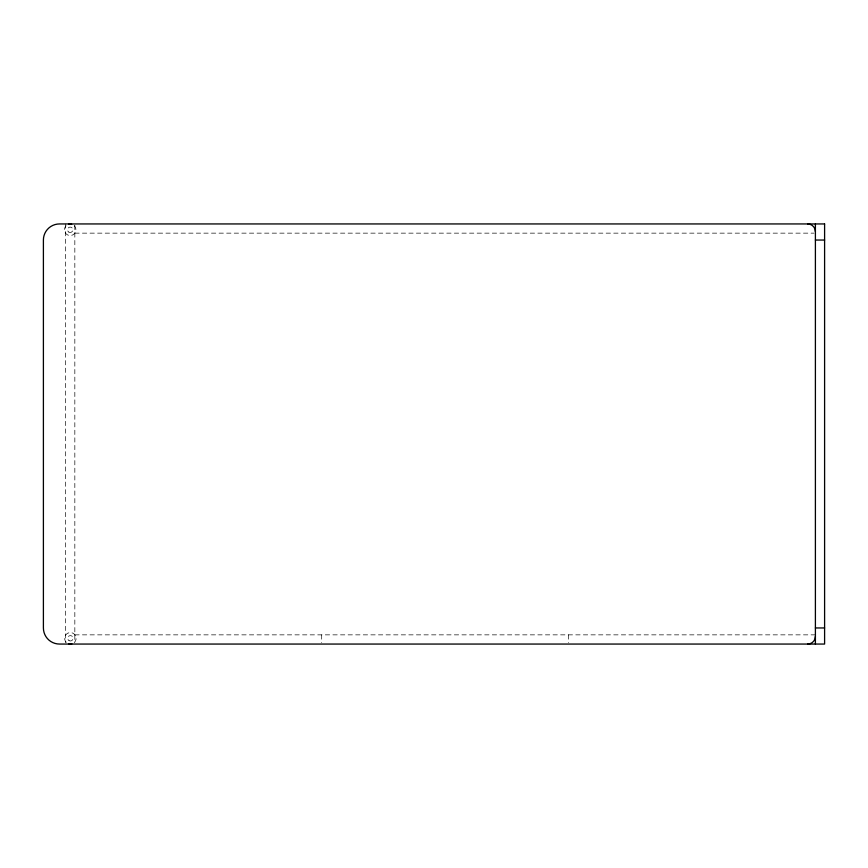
<?xml version="1.0" encoding="UTF-8"?>
<svg xmlns="http://www.w3.org/2000/svg" width="868" height="868" viewBox="0 0 868 868"><rect width="100%" height="100%" fill="white"/><g stroke="black" fill="none" stroke-linecap="round" stroke-linejoin="round"><path stroke-width="0.65" stroke-dasharray="4.34 3.25" d="M74.832 233.145L814.043 233.145M74.832 634.855L815.399 634.855M568.54 634.855L568.54 642.743M321.692 634.855L321.692 642.743M74.832 225.257L74.832 642.743M65.632 223.944L65.632 642.7M66.315 642.374A5.75 5.75 0 0 1 66.315 634.248A5.75 5.75 0 0 1 74.442 634.248A5.75 5.75 0 0 1 74.442 642.374M74.247 225.713A5.75 5.75 0 0 1 74.247 233.85A5.75 5.75 0 0 1 66.109 233.85A5.75 5.75 0 0 1 66.109 225.713M69.039 640.627A2.68 2.68 0 0 0 73.064 638.305A2.68 2.68 0 0 0 69.039 635.984A2.68 2.68 0 0 0 69.039 640.627M68.832 232.103A2.68 2.68 0 0 0 72.858 229.781A2.68 2.68 0 0 0 68.832 227.459A2.68 2.68 0 0 0 68.832 232.103"/><path stroke-width="1.3" d="M815.399 240.045L824.6 240.045M815.399 627.955L824.6 627.955M815.399 223.944L815.399 644.056M815.399 636.396A7.671 7.671 0 0 1 807.739 644.056M807.739 223.944A7.671 7.671 0 0 1 815.399 231.604M71.86 643.861A5.75 5.75 0 0 1 68.887 643.861M68.691 224.226A5.75 5.75 0 0 1 71.664 224.226M824.6 223.944L59.501 223.944A16.101 16.101 0 0 0 43.4 240.045L43.4 627.955A16.101 16.101 0 0 0 59.501 644.056L824.6 644.056L824.6 223.944"/></g></svg>
